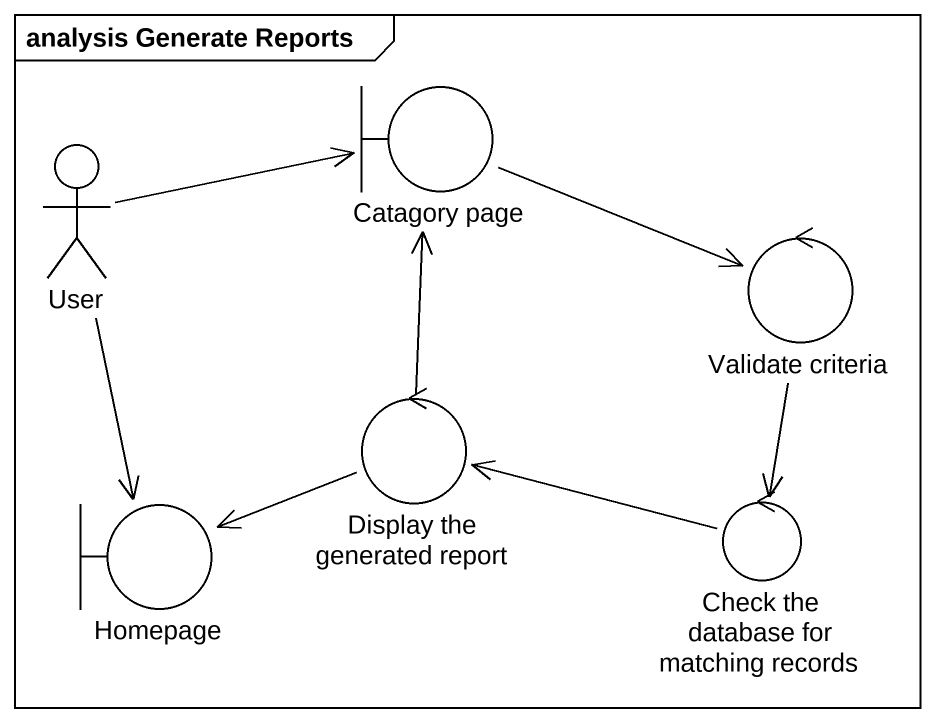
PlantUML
@startuml
mainframe analysis Generate Reports
boundary "Catagory page" as Catagory_page
actor User
control "Validate criteria" as Validate_criteria
control "Display the generated report" as Display_the_generated_report
boundary Homepage
control "Check the database for matching records" as Check_the_database_for
Catagory_page -right-> Validate_criteria
User -right-> Catagory_page
User --> Homepage
Validate_criteria --> Check_the_database_for
Display_the_generated_report -up-> Catagory_page
Display_the_generated_report -left-> Homepage
Check_the_database_for -left-> Display_the_generated_report
@enduml
